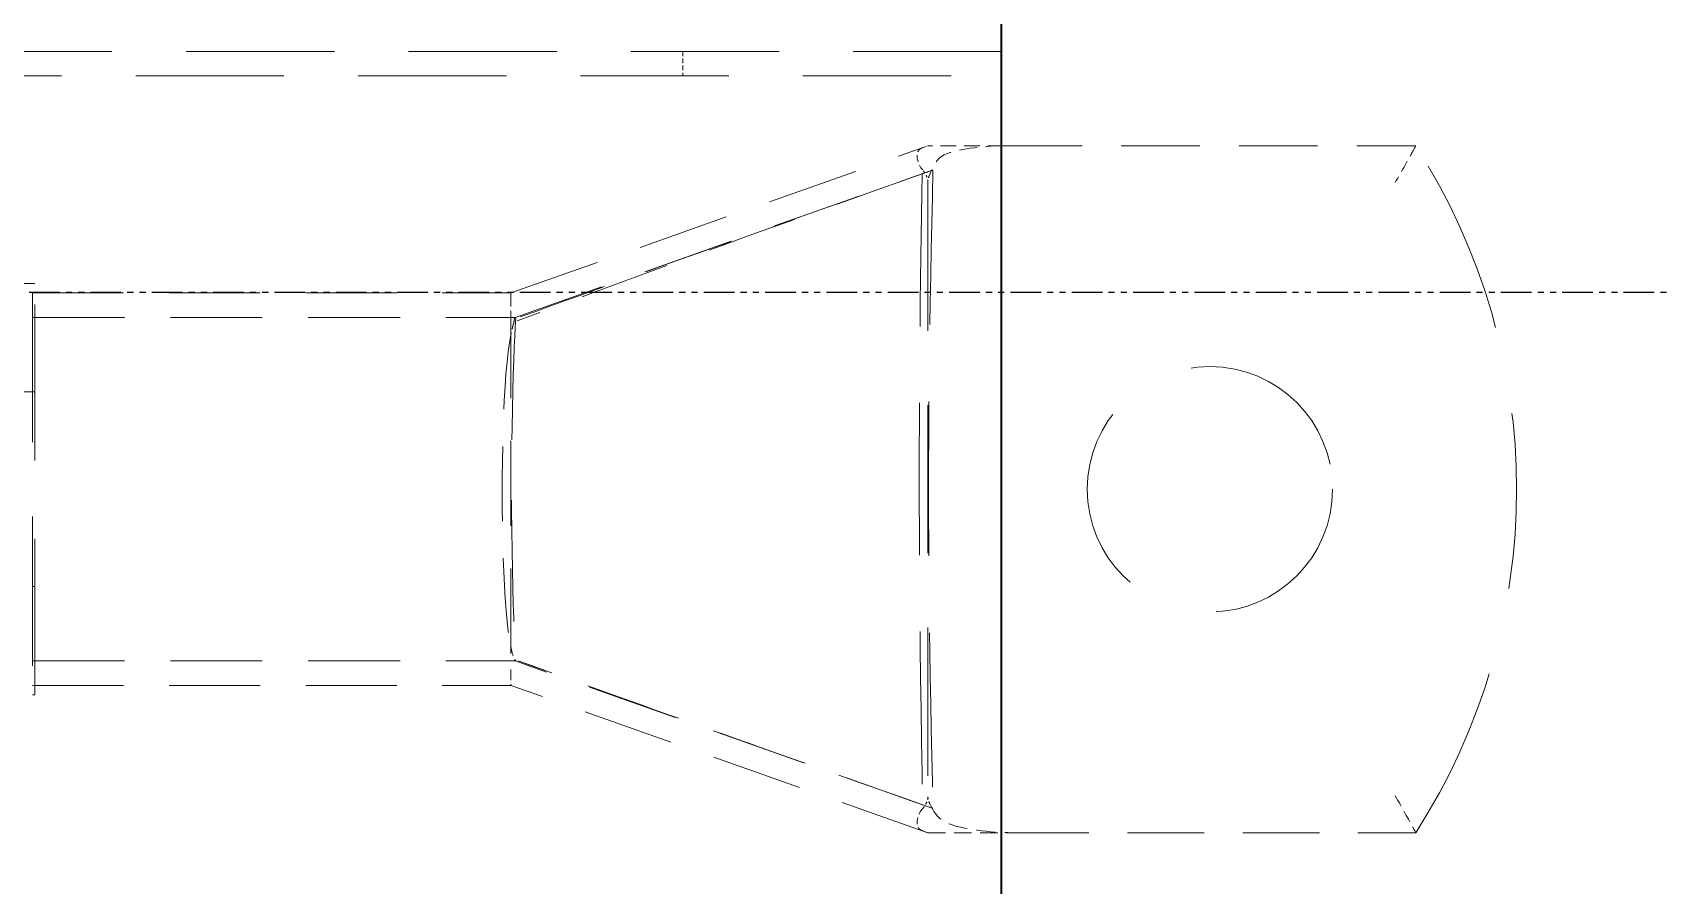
# Model space of a CAD drawing. Header units: millimetres. Extents: x -116965 to 323937, y 291661 to 566926.
# Drawn here: x -25188.8 to -25122.5, y 326476.3 to 326511.1 of the extents above; entities that cross this region are included whole.
import ezdxf

# ---------------------------------------------------------------- set-up
doc = ezdxf.new("R2010")
doc.units = ezdxf.units.MM
doc.linetypes.add('DASHED', pattern=[0.75, 0.5, -0.25])
doc.linetypes.add('PHANTOM', pattern=[2.5, 1.25, -0.25, 0.25, -0.25, 0.25, -0.25])
doc.layers.add('DEFAULT_3', color=7, linetype='PHANTOM')
doc.layers.add('Hidden Edges(Schneider)', color=7, linetype='DASHED', lineweight=18)
doc.layers.add('Sketch Geometry(Schneider)', color=7, linetype='Continuous', lineweight=35)

msp = doc.modelspace()

# ---------------------------------------------------------------- linework, layer by layer
at = {"layer": 'DEFAULT_3', "color": 3, "linetype": 'PHANTOM'}
msp.add_line((-24605.227101, 326500.485785), (-25775.997838, 326500.485785), dxfattribs=at)
at = {"layer": 'Hidden Edges(Schneider)', "ltscale": 13.152804}
msp.add_line((-25149.337048, 326406.814083), (-25149.335723, 326542.814083), dxfattribs=at)
at = {"layer": 'Hidden Edges(Schneider)', "ltscale": 12.088975}
for p, q in [((-25149.33604, 326510.314083), (-25211.83604, 326510.314692)), ((-25211.836049, 326509.314692), (-25149.336049, 326509.314083)), ((-25152.341184, 326504.96478), (-25152.341262, 326479.96478))]:
    msp.add_line(p, q, dxfattribs=at)
at = {"layer": 'Hidden Edges(Schneider)', "ltscale": 0.380655}
msp.add_line((-25162.33604, 326510.31421), (-25162.336049, 326509.31421), dxfattribs=at)
at = {"layer": 'Hidden Edges(Schneider)', "ltscale": 7.449037}
msp.add_line((-25169.341198, 326500.464833), (-25152.406633, 326506.441679), dxfattribs=at)
at = {"layer": 'Hidden Edges(Schneider)', "ltscale": 0.201338}
msp.add_line((-25152.550744, 326506.390781), (-25152.341178, 326506.46478), dxfattribs=at)
at = {"layer": 'Hidden Edges(Schneider)', "ltscale": 1.288667}
msp.add_line((-25149.253274, 326506.46477), (-25152.341178, 326506.46478), dxfattribs=at)
at = {"layer": 'Hidden Edges(Schneider)', "ltscale": 6.397583}
msp.add_line((-25149.253273, 326506.46477), (-25132.450654, 326506.464718), dxfattribs=at)
at = {"layer": 'Hidden Edges(Schneider)', "ltscale": 7.478323}
msp.add_line((-25169.171033, 326499.464435), (-25152.16989, 326505.46478), dxfattribs=at)
at = {"layer": 'Hidden Edges(Schneider)', "ltscale": 0.425662}
msp.add_line((-25152.16854, 326505.46478), (-25152.16989, 326505.46478), dxfattribs=at)
at = {"layer": 'Hidden Edges(Schneider)', "ltscale": 0.012168}
msp.add_line((-25152.168539, 326505.46478), (-25152.136319, 326505.464779), dxfattribs=at)
at = {"layer": 'Hidden Edges(Schneider)', "ltscale": 12.153163}
msp.add_line((-25188.841198, 326500.464894), (-25188.841248, 326484.464894), dxfattribs=at)
at = {"layer": 'Hidden Edges(Schneider)', "ltscale": 7.424625}
for p, q in [((-25188.841198, 326500.464894), (-25169.341198, 326500.464833)), ((-25188.841248, 326484.464894), (-25169.341248, 326484.464833))]:
    msp.add_line(p, q, dxfattribs=at)
at = {"layer": 'Hidden Edges(Schneider)', "ltscale": 0.037976}
for p, q in [((-25188.741197, 326500.846893), (-25188.841197, 326500.846894)), ((-25188.741211, 326496.433643), (-25188.841211, 326496.433644)), ((-25188.741235, 326488.496143), (-25188.841235, 326488.496144)), ((-25188.741249, 326484.082893), (-25188.841249, 326484.082894))]:
    msp.add_line(p, q, dxfattribs=at)
at = {"layer": 'Hidden Edges(Schneider)', "ltscale": 12.733477}
msp.add_line((-25188.741249, 326484.082893), (-25188.741197, 326500.846893), dxfattribs=at)
at = {"layer": 'Hidden Edges(Schneider)', "ltscale": 0.717562}
msp.add_line((-25169.341199, 326500.273171), (-25169.3412, 326499.651131), dxfattribs=at)
at = {"layer": 'Hidden Edges(Schneider)', "ltscale": 0.668005}
msp.add_line((-25169.341198, 326500.464833), (-25169.341199, 326500.273171), dxfattribs=at)
at = {"layer": 'Hidden Edges(Schneider)', "ltscale": 6.941694}
msp.add_line((-25169.3412, 326499.651131), (-25169.341246, 326485.12054), dxfattribs=at)
at = {"layer": 'Hidden Edges(Schneider)', "ltscale": 7.490276}
msp.add_line((-25188.841201, 326499.464894), (-25169.168777, 326499.464832), dxfattribs=at)
at = {"layer": 'Hidden Edges(Schneider)', "ltscale": 7.490227}
msp.add_line((-25188.841245, 326485.464894), (-25169.168949, 326485.464832), dxfattribs=at)
at = {"layer": 'Hidden Edges(Schneider)', "ltscale": 0.873685}
msp.add_line((-25169.341246, 326485.12054), (-25169.341248, 326484.523168), dxfattribs=at)
at = {"layer": 'Hidden Edges(Schneider)', "ltscale": 7.405894}
msp.add_line((-25152.169971, 326479.46478), (-25169.170937, 326485.46518), dxfattribs=at)
at = {"layer": 'Hidden Edges(Schneider)', "ltscale": 0.367974}
msp.add_line((-25169.341248, 326484.523168), (-25169.341248, 326484.464833), dxfattribs=at)
at = {"layer": 'Hidden Edges(Schneider)', "ltscale": 7.405465}
msp.add_line((-25152.341266, 326478.46478), (-25169.341248, 326484.464833), dxfattribs=at)
at = {"layer": 'Hidden Edges(Schneider)', "ltscale": 0.154332}
msp.add_line((-25152.169754, 326479.464779), (-25152.552203, 326479.59983), dxfattribs=at)
at = {"layer": 'Hidden Edges(Schneider)', "ltscale": 0.240019}
msp.add_line((-25152.16997, 326479.464779), (-25152.169754, 326479.464779), dxfattribs=at)
at = {"layer": 'Hidden Edges(Schneider)', "ltscale": 0.012599}
msp.add_line((-25152.169752, 326479.46478), (-25152.1364, 326479.464779), dxfattribs=at)
at = {"layer": 'Hidden Edges(Schneider)', "ltscale": 0.201444}
msp.add_line((-25152.341265, 326478.464781), (-25152.550816, 326478.538884), dxfattribs=at)
at = {"layer": 'Hidden Edges(Schneider)', "ltscale": 1.424246}
msp.add_line((-25152.341265, 326478.464781), (-25148.905916, 326478.46477), dxfattribs=at)
at = {"layer": 'Hidden Edges(Schneider)', "ltscale": 6.265292}
msp.add_line((-25148.905915, 326478.464769), (-25132.450741, 326478.464718), dxfattribs=at)
at = {"layer": 'Hidden Edges(Schneider)', "ltscale": 13.320793, "flags": 128}
msp.add_lwpolyline([(-25188.841211, 326500.846899), (-25189.656183, 326500.845221), (-25190.464059, 326500.840224), (-25191.264917, 326500.831984), (-25192.058831, 326500.820654), (-25192.845956, 326500.806235), (-25193.626367, 326500.788916), (-25194.400178, 326500.768736), (-25195.167428, 326500.745772), (-25196.682817, 326500.691984), (-25198.173295, 326500.628279), (-25199.639627, 326500.55538), (-25201.08265, 326500.474051), (-25202.503091, 326500.385092), (-25203.90175, 326500.289267), (-25205.279466, 326500.1873), (-25206.636926, 326500.079993), (-25207.975045, 326499.968069), (-25209.294435, 326499.85237), (-25210.596009, 326499.733656), (-25211.880647, 326499.612616), (-25213.149186, 326499.489973), (-25214.402581, 326499.366492), (-25215.641671, 326499.242819), (-25216.86741, 326499.119719), (-25218.080636, 326498.997916), (-25219.282266, 326498.878134), (-25220.473214, 326498.761061), (-25221.653863, 326498.647574), (-25223.987275, 326498.434256), (-25226.293679, 326498.242415), (-25228.58513, 326498.075865), (-25230.873872, 326497.93846), (-25233.172036, 326497.834051), (-25235.491754, 326497.766493), (-25237.84237, 326497.735899), (-25240.224725, 326497.739218), (-25242.638208, 326497.775114), (-25245.082132, 326497.842291), (-25247.555848, 326497.939451), (-25250.058748, 326498.065298), (-25252.590142, 326498.218458), (-25255.149385, 326498.397597), (-25257.735902, 326498.601187), (-25260.349008, 326498.827818), (-25262.988168, 326499.076002), (-25265.652658, 326499.344328), (-25268.341981, 326499.631308), (-25271.055413, 326499.935492), (-25273.792497, 326500.255278), (-25276.55264, 326500.589178), (-25279.33529, 326500.935667), (-25282.139875, 326501.293181), (-25284.965841, 326501.660231), (-25287.812673, 326502.035216), (-25290.679818, 326502.416609), (-25293.5668, 326502.802809), (-25296.473123, 326503.192251), (-25299.398271, 326503.583334), (-25302.341768, 326503.974493), (-25305.303098, 326504.364165), (-25308.281804, 326504.750746), (-25311.27741, 326505.132597), (-25314.289457, 326505.508154), (-25317.317506, 326505.875738), (-25320.361081, 326506.233824), (-25323.419744, 326506.580733), (-25326.493036, 326506.914862), (-25329.580518, 326507.234572), (-25332.681772, 326507.53826), (-25335.796357, 326507.824248), (-25338.923837, 326508.090857), (-25342.063791, 326508.336523), (-25345.21578, 326508.559569), (-25348.379384, 326508.758314), (-25351.554185, 326508.931082), (-25354.739724, 326509.076231), (-25357.935582, 326509.192045), (-25361.14134, 326509.276846), (-25364.356538, 326509.328955), (-25367.580777, 326509.346731)], dxfattribs=at)
at = {"layer": 'Hidden Edges(Schneider)', "ltscale": 0.557454, "flags": 128}
msp.add_lwpolyline([(-25152.550744, 326506.390781), (-25152.589306, 326506.375421), (-25152.624291, 326506.357797), (-25152.655755, 326506.337782), (-25152.683746, 326506.315249), (-25152.70831, 326506.290073), (-25152.729401, 326506.26228), (-25152.746972, 326506.232022), (-25152.761101, 326506.199353), (-25152.771854, 326506.164323), (-25152.779305, 326506.126987), (-25152.783515, 326506.087442), (-25152.784514, 326506.045983), (-25152.782321, 326506.002802), (-25152.776954, 326505.958074), (-25152.768433, 326505.911973), (-25152.756777, 326505.864676), (-25152.742014, 326505.816434), (-25152.724169, 326505.767647), (-25152.703229, 326505.718548), (-25152.679184, 326505.669363), (-25152.652103, 326505.620474), (-25152.622064, 326505.572271), (-25152.58906, 326505.524956), (-25152.553085, 326505.47873)], dxfattribs=at)
at = {"layer": 'Hidden Edges(Schneider)', "ltscale": 1.451882, "flags": 128}
msp.add_lwpolyline([(-25149.253274, 326506.46477), (-25149.429756, 326506.462853), (-25149.603451, 326506.457481), (-25149.777084, 326506.448972), (-25149.950393, 326506.437495), (-25150.12221, 326506.423224), (-25150.291363, 326506.406334), (-25150.456682, 326506.386999), (-25150.616997, 326506.365393), (-25150.771138, 326506.34169), (-25150.917932, 326506.316064), (-25151.05621, 326506.28869), (-25151.185943, 326506.259463), (-25151.313338, 326506.22639), (-25151.437594, 326506.188461), (-25151.55807, 326506.144074), (-25151.67294, 326506.091346), (-25151.779518, 326506.028376), (-25151.875162, 326505.953869), (-25151.958313, 326505.868166), (-25152.031716, 326505.769848), (-25152.097217, 326505.660173), (-25152.157859, 326505.53975), (-25152.216889, 326505.408927), (-25152.277548, 326505.268053)], dxfattribs=at)
at = {"layer": 'Hidden Edges(Schneider)', "ltscale": 0.963137, "flags": 128}
for points in [[(-25132.450655, 326506.464718), (-25132.452663, 326506.461038), (-25132.458647, 326506.450085), (-25132.468532, 326506.431995), (-25132.482256, 326506.406901), (-25132.499741, 326506.374939), (-25132.520794, 326506.336503), (-25132.545165, 326506.292043), (-25132.572707, 326506.241865), (-25132.603258, 326506.18628), (-25132.636661, 326506.125595), (-25132.672672, 326506.060279), (-25132.710981, 326505.990914), (-25132.751417, 326505.91783), (-25132.793813, 326505.84135), (-25132.837997, 326505.761803), (-25132.883802, 326505.679514), (-25132.93101, 326505.594889), (-25132.979409, 326505.508329), (-25133.028838, 326505.420123), (-25133.079145, 326505.330563), (-25133.130157, 326505.23996), (-25133.181718, 326505.148609), (-25133.233679, 326505.056775), (-25133.285893, 326504.964721)], [(-25133.285971, 326479.96472), (-25133.233757, 326479.872666), (-25133.181796, 326479.780832), (-25133.130236, 326479.68948), (-25133.079225, 326479.598878), (-25133.028919, 326479.509316), (-25132.97949, 326479.42111), (-25132.931091, 326479.33455), (-25132.883885, 326479.249926), (-25132.83808, 326479.167635), (-25132.793896, 326479.088089), (-25132.751501, 326479.011609), (-25132.711065, 326478.938524), (-25132.672757, 326478.869159), (-25132.636746, 326478.803844), (-25132.603344, 326478.743156), (-25132.572793, 326478.687571), (-25132.545251, 326478.637394), (-25132.52088, 326478.592933), (-25132.499828, 326478.554498), (-25132.482342, 326478.522535), (-25132.468619, 326478.497442), (-25132.458734, 326478.479351), (-25132.45275, 326478.468398), (-25132.450742, 326478.464719)]]:
    msp.add_lwpolyline(points, dxfattribs=at)
at = {"layer": 'Hidden Edges(Schneider)', "ltscale": 13.306893, "flags": 128}
msp.add_lwpolyline([(-25188.841211, 326496.433638), (-25189.637948, 326496.431998), (-25190.427705, 326496.427115), (-25191.210672, 326496.419066), (-25191.986924, 326496.407965), (-25192.756616, 326496.393927), (-25193.519784, 326496.376951), (-25195.027162, 326496.334761), (-25196.510011, 326496.282118), (-25197.969209, 326496.219748), (-25199.405671, 326496.148337), (-25200.820276, 326496.068609), (-25202.214013, 326495.981329), (-25203.587724, 326495.887221), (-25204.942323, 326495.78697), (-25206.278764, 326495.681303), (-25207.597924, 326495.570982), (-25208.90072, 326495.456694), (-25210.188104, 326495.339201), (-25211.460992, 326495.219191), (-25212.720376, 326495.097388), (-25213.967096, 326494.974516), (-25215.20218, 326494.851301), (-25216.426545, 326494.728392), (-25217.641221, 326494.60655), (-25218.8472, 326494.486387), (-25221.236993, 326494.253958), (-25223.604013, 326494.036597), (-25225.957528, 326493.84178), (-25228.30639, 326493.673895), (-25230.658723, 326493.535536), (-25233.022615, 326493.429182), (-25235.40619, 326493.357428), (-25237.817498, 326493.322867), (-25240.261117, 326493.326033), (-25242.732202, 326493.362768), (-25245.229989, 326493.431471), (-25247.753869, 326493.530653), (-25250.303384, 326493.658865), (-25252.877961, 326493.814619), (-25255.477105, 326493.996466), (-25258.100206, 326494.202955), (-25260.746804, 326494.432486), (-25263.416368, 326494.683569), (-25266.1084, 326494.95468), (-25268.822366, 326495.244292), (-25271.557733, 326495.550879), (-25274.314042, 326495.872916), (-25277.09076, 326496.208838), (-25279.88741, 326496.557081), (-25282.703534, 326496.916083), (-25285.538617, 326497.284315), (-25288.392183, 326497.660177), (-25291.263753, 326498.042143), (-25294.152833, 326498.42861), (-25297.059003, 326498.818053), (-25299.981786, 326499.20883), (-25302.920705, 326499.599379), (-25305.875322, 326499.988173), (-25308.845178, 326500.373572), (-25311.829797, 326500.75405), (-25314.828759, 326501.127966), (-25317.841626, 326501.493719), (-25320.86794, 326501.849783), (-25323.907262, 326502.194479), (-25326.959172, 326502.526282), (-25330.023195, 326502.843588), (-25333.098928, 326503.144758), (-25336.185933, 326503.42819), (-25339.283773, 326503.69232), (-25342.392007, 326503.935507), (-25345.510217, 326504.156149), (-25348.637983, 326504.352606), (-25351.774846, 326504.523314), (-25354.920408, 326504.666632), (-25358.074208, 326504.780958), (-25361.23583, 326504.864577), (-25364.404832, 326504.915961), (-25367.580777, 326504.93347)], dxfattribs=at)
at = {"layer": 'Hidden Edges(Schneider)', "ltscale": 7.371637, "flags": 128}
msp.add_lwpolyline([(-25152.571561, 326505.321839), (-25153.530093, 326504.981251), (-25154.443099, 326504.656447), (-25155.31359, 326504.346344), (-25156.144575, 326504.049864), (-25156.939056, 326503.765931), (-25157.700036, 326503.49347), (-25158.430516, 326503.23141), (-25159.133487, 326502.97868), (-25159.811946, 326502.734211), (-25160.468885, 326502.496934), (-25161.107294, 326502.26578), (-25161.730166, 326502.039678), (-25162.340501, 326501.817556), (-25162.941298, 326501.598339), (-25163.535569, 326501.380953), (-25164.126325, 326501.164319), (-25164.716591, 326500.947361), (-25165.309386, 326500.728999), (-25165.907736, 326500.508155), (-25166.51466, 326500.28375), (-25167.133171, 326500.054704), (-25167.766266, 326499.819937), (-25168.416944, 326499.578361), (-25169.088175, 326499.328889)], dxfattribs=at)
at = {"layer": 'Hidden Edges(Schneider)', "ltscale": 7.309569, "flags": 128}
msp.add_lwpolyline([(-25168.961252, 326499.488234), (-25168.328734, 326499.715986), (-25167.711858, 326499.93791), (-25167.10765, 326500.155084), (-25166.513115, 326500.368586), (-25165.925255, 326500.579494), (-25165.341069, 326500.788885), (-25164.757551, 326500.997834), (-25164.171691, 326501.207413), (-25163.580482, 326501.418694), (-25162.980909, 326501.632746), (-25162.369963, 326501.850637), (-25161.744633, 326502.07343), (-25161.101913, 326502.302185), (-25160.438803, 326502.537964), (-25159.744623, 326502.78455), (-25159.00635, 326503.046551), (-25158.229154, 326503.322114), (-25157.418645, 326503.609247), (-25156.580436, 326503.905967), (-25155.720137, 326504.210304), (-25154.843349, 326504.520299), (-25153.955659, 326504.834003), (-25153.062632, 326505.149474), (-25152.169813, 326505.46478)], dxfattribs=at)
at = {"layer": 'Hidden Edges(Schneider)', "ltscale": 12.438948, "flags": 128}
msp.add_lwpolyline([(-25152.571561, 326505.321839), (-25152.586508, 326504.505268), (-25152.600944, 326503.667862), (-25152.614751, 326502.809397), (-25152.62781, 326501.929648), (-25152.640005, 326501.028391), (-25152.651214, 326500.105403), (-25152.661321, 326499.160457), (-25152.670207, 326498.193331), (-25152.677754, 326497.203801), (-25152.683839, 326496.191641), (-25152.688351, 326495.156627), (-25152.691165, 326494.098537), (-25152.692165, 326493.017144), (-25152.691234, 326491.912225), (-25152.68825, 326490.783556), (-25152.683097, 326489.630912), (-25152.675655, 326488.45407), (-25152.665807, 326487.252804), (-25152.653432, 326486.02689), (-25152.638415, 326484.776105), (-25152.620633, 326483.500225), (-25152.600055, 326482.202422), (-25152.577071, 326480.897438), (-25152.552203, 326479.59983)], dxfattribs=at)
at = {"layer": 'Hidden Edges(Schneider)', "ltscale": 0.162718, "flags": 128}
msp.add_lwpolyline([(-25152.571561, 326505.321839), (-25152.554843, 326505.327756), (-25152.538118, 326505.333677), (-25152.521386, 326505.3396), (-25152.504649, 326505.345527), (-25152.487905, 326505.351458), (-25152.471153, 326505.357391), (-25152.454397, 326505.363328), (-25152.437634, 326505.369268), (-25152.420864, 326505.375212), (-25152.404088, 326505.381159), (-25152.387304, 326505.387109), (-25152.370517, 326505.393063), (-25152.35372, 326505.39902), (-25152.336919, 326505.404981), (-25152.32011, 326505.410945), (-25152.303295, 326505.416912), (-25152.286474, 326505.422883), (-25152.269644, 326505.428858), (-25152.252809, 326505.434836), (-25152.23597, 326505.440817), (-25152.219121, 326505.446803), (-25152.202267, 326505.452791), (-25152.185406, 326505.458784), (-25152.16854, 326505.46478)], dxfattribs=at)
at = {"layer": 'Hidden Edges(Schneider)', "ltscale": 0.21928, "flags": 128}
msp.add_lwpolyline([(-25152.341183, 326504.96478), (-25152.341641, 326504.988263), (-25152.343002, 326505.011688), (-25152.345255, 326505.03505), (-25152.348385, 326505.058345), (-25152.352379, 326505.081567), (-25152.357197, 326505.104616), (-25152.362802, 326505.127416), (-25152.369156, 326505.14996), (-25152.376228, 326505.172244), (-25152.383988, 326505.19426), (-25152.392404, 326505.216003), (-25152.40144, 326505.237466), (-25152.41107, 326505.258645), (-25152.421257, 326505.279533), (-25152.431972, 326505.300124), (-25152.44318, 326505.320411), (-25152.454912, 326505.340489), (-25152.467231, 326505.36049), (-25152.480132, 326505.380412), (-25152.493605, 326505.400251), (-25152.507645, 326505.420006), (-25152.522244, 326505.439672), (-25152.537393, 326505.459248), (-25152.553085, 326505.47873)], dxfattribs=at)
at = {"layer": 'Hidden Edges(Schneider)', "ltscale": 0.119471, "flags": 128}
msp.add_lwpolyline([(-25152.341183, 326504.96478), (-25152.341066, 326504.978047), (-25152.340716, 326504.991272), (-25152.340129, 326505.004455), (-25152.339314, 326505.017594), (-25152.338267, 326505.03069), (-25152.336991, 326505.043741), (-25152.335487, 326505.056749), (-25152.333758, 326505.069712), (-25152.331803, 326505.082629), (-25152.329624, 326505.095501), (-25152.327226, 326505.108326), (-25152.324603, 326505.121106), (-25152.321763, 326505.133838), (-25152.318707, 326505.14652), (-25152.315443, 326505.159116), (-25152.311978, 326505.171613), (-25152.308319, 326505.184011), (-25152.304468, 326505.196311), (-25152.300429, 326505.208513), (-25152.296207, 326505.220617), (-25152.291803, 326505.232623), (-25152.287223, 326505.244531), (-25152.282469, 326505.256341), (-25152.277548, 326505.268053)], dxfattribs=at)
at = {"layer": 'Hidden Edges(Schneider)', "ltscale": 12.573951, "flags": 128}
msp.add_lwpolyline([(-25152.136318, 326505.464779), (-25152.159229, 326504.385628), (-25152.181634, 326503.313514), (-25152.203242, 326502.243745), (-25152.223755, 326501.171624), (-25152.242879, 326500.092458), (-25152.260318, 326499.001552), (-25152.275778, 326497.894211), (-25152.288811, 326496.778934), (-25152.298952, 326495.679826), (-25152.306184, 326494.593422), (-25152.310501, 326493.515259), (-25152.311899, 326492.440878), (-25152.310374, 326491.365816), (-25152.305921, 326490.285613), (-25152.298538, 326489.195809), (-25152.288218, 326488.091943), (-25152.275073, 326486.977817), (-25152.259653, 326485.880616), (-25152.242288, 326484.798928), (-25152.223263, 326483.728228), (-25152.202874, 326482.66399), (-25152.181406, 326481.601684), (-25152.159152, 326480.53679), (-25152.136399, 326479.464779)], dxfattribs=at)
at = {"layer": 'Hidden Edges(Schneider)', "ltscale": 0.604199, "flags": 128}
msp.add_lwpolyline([(-25169.213776, 326499.282181), (-25169.218722, 326499.266916), (-25169.223712, 326499.251051), (-25169.228743, 326499.234587), (-25169.233815, 326499.217525), (-25169.238926, 326499.199867), (-25169.244075, 326499.181614), (-25169.24926, 326499.162767), (-25169.254479, 326499.143328), (-25169.259733, 326499.123297), (-25169.265016, 326499.102678), (-25169.270329, 326499.081469), (-25169.275671, 326499.059674), (-25169.281038, 326499.037293), (-25169.286429, 326499.014329), (-25169.291842, 326498.990781), (-25169.297276, 326498.966652), (-25169.302726, 326498.941942), (-25169.308193, 326498.916654), (-25169.313673, 326498.890788), (-25169.319165, 326498.864346), (-25169.324666, 326498.837329), (-25169.330175, 326498.809739), (-25169.335688, 326498.781577), (-25169.341203, 326498.752844)], dxfattribs=at)
at = {"layer": 'Hidden Edges(Schneider)', "ltscale": 9.881584, "flags": 128}
msp.add_lwpolyline([(-25169.1447, 326499.422143), (-25169.153828, 326499.277032), (-25169.167025, 326499.031512), (-25169.183462, 326498.688124), (-25169.202137, 326498.252965), (-25169.221986, 326497.733083), (-25169.241996, 326497.134231), (-25169.26103, 326496.466036), (-25169.278069, 326495.740254), (-25169.29232, 326494.965051), (-25169.302982, 326494.151555), (-25169.30956, 326493.315321), (-25169.311829, 326492.465981), (-25169.30959, 326491.614588), (-25169.302975, 326490.778084), (-25169.292353, 326489.966599), (-25169.278127, 326489.18996), (-25169.26105, 326488.463508), (-25169.24205, 326487.79673), (-25169.222044, 326487.197342), (-25169.202177, 326486.676644), (-25169.183537, 326486.242174), (-25169.167098, 326485.898841), (-25169.153866, 326485.652571), (-25169.144741, 326485.507482)], dxfattribs=at)
at = {"layer": 'Hidden Edges(Schneider)', "ltscale": 0.583476, "flags": 128}
msp.add_lwpolyline([(-25169.213776, 326499.282181), (-25169.212145, 326499.29637), (-25169.2105, 326499.309995), (-25169.208839, 326499.323056), (-25169.207164, 326499.335551), (-25169.205474, 326499.347478), (-25169.203769, 326499.358835), (-25169.20205, 326499.369624), (-25169.200317, 326499.37984), (-25169.198569, 326499.389484), (-25169.196807, 326499.398554), (-25169.195032, 326499.407046), (-25169.193244, 326499.414955), (-25169.191444, 326499.422282), (-25169.189633, 326499.429025), (-25169.187809, 326499.435187), (-25169.185975, 326499.440766), (-25169.184129, 326499.445764), (-25169.182272, 326499.45018), (-25169.180404, 326499.454015), (-25169.178525, 326499.457268), (-25169.176637, 326499.459942), (-25169.174738, 326499.462034), (-25169.172829, 326499.463545), (-25169.170911, 326499.464477)], dxfattribs=at)
at = {"layer": 'Hidden Edges(Schneider)', "ltscale": 0.321406, "flags": 128}
msp.add_lwpolyline([(-25169.170911, 326499.464477), (-25169.169848, 326499.464743), (-25169.168781, 326499.464832), (-25169.167713, 326499.464744), (-25169.16664, 326499.46448), (-25169.165566, 326499.464039), (-25169.16449, 326499.463422), (-25169.163409, 326499.462627), (-25169.162327, 326499.461656), (-25169.161242, 326499.460509), (-25169.160155, 326499.459185), (-25169.159066, 326499.457685), (-25169.157972, 326499.456008), (-25169.156878, 326499.454155), (-25169.155781, 326499.452126), (-25169.154683, 326499.44992), (-25169.153582, 326499.447538), (-25169.152478, 326499.44498), (-25169.151373, 326499.442246), (-25169.150266, 326499.439336), (-25169.149157, 326499.436249), (-25169.148045, 326499.432986), (-25169.146931, 326499.429548), (-25169.145817, 326499.425933), (-25169.1447, 326499.422143)], dxfattribs=at)
at = {"layer": 'Hidden Edges(Schneider)', "ltscale": 6.079625, "flags": 128}
msp.add_lwpolyline([(-25169.341203, 326498.752844), (-25169.396236, 326498.432974), (-25169.448857, 326498.059293), (-25169.497329, 326497.634897), (-25169.540544, 326497.163868), (-25169.578067, 326496.650054), (-25169.609756, 326496.099751), (-25169.63587, 326495.517067), (-25169.656727, 326494.905888), (-25169.672591, 326494.271299), (-25169.683638, 326493.621925), (-25169.690096, 326492.962675), (-25169.692094, 326492.298045), (-25169.689649, 326491.633475), (-25169.682738, 326490.978081), (-25169.671268, 326490.336877), (-25169.655036, 326489.714233), (-25169.633763, 326489.114996), (-25169.607285, 326488.54729), (-25169.575374, 326488.01561), (-25169.537834, 326487.523499), (-25169.494741, 326487.075271), (-25169.446806, 326486.676649), (-25169.395094, 326486.330296), (-25169.341242, 326486.038576)], dxfattribs=at)
at = {"layer": 'Hidden Edges(Schneider)', "ltscale": 0.741282, "flags": 128}
msp.add_lwpolyline([(-25169.341242, 326486.038576), (-25169.334636, 326486.006898), (-25169.328037, 326485.976085), (-25169.321446, 326485.946139), (-25169.31487, 326485.917064), (-25169.308312, 326485.888871), (-25169.30178, 326485.861565), (-25169.295276, 326485.83515), (-25169.288803, 326485.809628), (-25169.282366, 326485.785001), (-25169.275968, 326485.761269), (-25169.269612, 326485.738438), (-25169.263301, 326485.716506), (-25169.257039, 326485.695475), (-25169.250827, 326485.67535), (-25169.24467, 326485.656129), (-25169.23857, 326485.637816), (-25169.232528, 326485.620414), (-25169.226548, 326485.603922), (-25169.220633, 326485.588344), (-25169.214782, 326485.573681), (-25169.209, 326485.559934), (-25169.203288, 326485.547107), (-25169.197646, 326485.535203), (-25169.192079, 326485.524219)], dxfattribs=at)
at = {"layer": 'Hidden Edges(Schneider)', "ltscale": 0.641942, "flags": 128}
msp.add_lwpolyline([(-25169.144741, 326485.507482), (-25169.14709, 326485.500098), (-25169.149411, 326485.493417), (-25169.151701, 326485.487436), (-25169.153962, 326485.482155), (-25169.156191, 326485.477572), (-25169.158389, 326485.473696), (-25169.160555, 326485.470517), (-25169.162689, 326485.468043), (-25169.164789, 326485.466269), (-25169.166858, 326485.465198), (-25169.168891, 326485.464831), (-25169.170892, 326485.46517), (-25169.172857, 326485.466209), (-25169.174789, 326485.467954), (-25169.176684, 326485.470403), (-25169.178544, 326485.47356), (-25169.180368, 326485.477417), (-25169.182155, 326485.481983), (-25169.183903, 326485.487257), (-25169.185615, 326485.493234), (-25169.187289, 326485.499919), (-25169.188924, 326485.50731), (-25169.190521, 326485.515412), (-25169.192079, 326485.524219)], dxfattribs=at)
at = {"layer": 'Hidden Edges(Schneider)', "ltscale": 7.245295, "flags": 128}
msp.add_lwpolyline([(-25152.552203, 326479.59983), (-25153.501522, 326479.935186), (-25154.400674, 326480.252886), (-25155.253406, 326480.554266), (-25156.063473, 326480.840664), (-25156.834615, 326481.113411), (-25157.570572, 326481.373837), (-25158.275072, 326481.623273), (-25158.951834, 326481.863046), (-25159.604578, 326482.094478), (-25160.237012, 326482.318896), (-25160.852848, 326482.537626), (-25161.455799, 326482.751992), (-25162.049575, 326482.963324), (-25162.637905, 326483.172955), (-25163.224524, 326483.382224), (-25163.813179, 326483.592478), (-25164.407635, 326483.805058), (-25165.011658, 326484.02132), (-25165.629023, 326484.242615), (-25166.263499, 326484.4703), (-25166.918847, 326484.705726), (-25167.598818, 326484.950257), (-25168.307152, 326485.205257), (-25169.047565, 326485.4721)], dxfattribs=at)
at = {"layer": 'Hidden Edges(Schneider)', "ltscale": 7.309675, "flags": 128}
msp.add_lwpolyline([(-25152.169658, 326479.464779), (-25153.069554, 326479.783049), (-25153.97777, 326480.104343), (-25154.884976, 326480.425381), (-25155.781798, 326480.742869), (-25156.658841, 326481.053493), (-25157.506683, 326481.353936), (-25158.315892, 326481.640857), (-25159.077033, 326481.910906), (-25159.780688, 326482.160728), (-25160.418491, 326482.387323), (-25161.031214, 326482.605156), (-25161.644209, 326482.823242), (-25162.257719, 326483.041678), (-25162.871989, 326483.26056), (-25163.487261, 326483.479986), (-25164.103782, 326483.700051), (-25164.721698, 326483.920814), (-25165.335625, 326484.140359), (-25165.943721, 326484.358025), (-25166.54783, 326484.574475), (-25167.149798, 326484.790372), (-25167.75147, 326485.006381), (-25168.354693, 326485.223177), (-25168.961296, 326485.44143)], dxfattribs=at)
at = {"layer": 'Hidden Edges(Schneider)', "ltscale": 0.219248, "flags": 128}
msp.add_lwpolyline([(-25152.553116, 326479.450895), (-25152.538399, 326479.469143), (-25152.524015, 326479.487664), (-25152.509986, 326479.506453), (-25152.496339, 326479.525508), (-25152.483095, 326479.544827), (-25152.470277, 326479.564406), (-25152.457889, 326479.584276), (-25152.445935, 326479.604472), (-25152.43445, 326479.62499), (-25152.423468, 326479.645823), (-25152.413021, 326479.666961), (-25152.403143, 326479.688405), (-25152.393869, 326479.710144), (-25152.385228, 326479.732173), (-25152.37726, 326479.754487), (-25152.369993, 326479.77708), (-25152.363465, 326479.799944), (-25152.357705, 326479.823075), (-25152.352753, 326479.846447), (-25152.348662, 326479.869934), (-25152.34545, 326479.893516), (-25152.343135, 326479.917189), (-25152.341733, 326479.940945), (-25152.341261, 326479.964779)], dxfattribs=at)
at = {"layer": 'Hidden Edges(Schneider)', "ltscale": 0.127761, "flags": 128}
msp.add_lwpolyline([(-25152.262641, 326479.643851), (-25152.26888, 326479.656535), (-25152.274886, 326479.669302), (-25152.280653, 326479.682153), (-25152.28618, 326479.695085), (-25152.291463, 326479.708098), (-25152.296501, 326479.721189), (-25152.301286, 326479.73436), (-25152.305818, 326479.747608), (-25152.310093, 326479.760934), (-25152.314108, 326479.774335), (-25152.317858, 326479.787813), (-25152.321341, 326479.801362), (-25152.324553, 326479.814986), (-25152.327483, 326479.82863), (-25152.330125, 326479.842273), (-25152.332483, 326479.85591), (-25152.334554, 326479.869543), (-25152.336345, 326479.883171), (-25152.337856, 326479.896792), (-25152.339087, 326479.910406), (-25152.340043, 326479.924012), (-25152.340722, 326479.937611), (-25152.341127, 326479.951201), (-25152.341263, 326479.964779)], dxfattribs=at)
at = {"layer": 'Hidden Edges(Schneider)', "ltscale": 0.557305, "flags": 128}
msp.add_lwpolyline([(-25152.553116, 326479.450895), (-25152.589084, 326479.404678), (-25152.622029, 326479.357459), (-25152.651963, 326479.309449), (-25152.678895, 326479.260861), (-25152.702839, 326479.211905), (-25152.723808, 326479.16279), (-25152.741721, 326479.113991), (-25152.75651, 326479.065885), (-25152.768174, 326479.018674), (-25152.776704, 326478.972559), (-25152.782102, 326478.927739), (-25152.78436, 326478.88442), (-25152.783459, 326478.842945), (-25152.779347, 326478.803503), (-25152.771963, 326478.766188), (-25152.761253, 326478.731091), (-25152.74716, 326478.698306), (-25152.729625, 326478.667926), (-25152.708632, 326478.640108), (-25152.684118, 326478.614847), (-25152.656011, 326478.592112), (-25152.624411, 326478.571946), (-25152.589356, 326478.554258), (-25152.550816, 326478.538884)], dxfattribs=at)
at = {"layer": 'Hidden Edges(Schneider)', "ltscale": 1.542966, "flags": 128}
msp.add_lwpolyline([(-25152.262641, 326479.643851), (-25152.207011, 326479.535056), (-25152.151319, 326479.432233), (-25152.093901, 326479.335599), (-25152.032866, 326479.245016), (-25151.960502, 326479.153728), (-25151.869517, 326479.061539), (-25151.754296, 326478.971716), (-25151.616791, 326478.891126), (-25151.469077, 326478.825131), (-25151.314574, 326478.770461), (-25151.155683, 326478.724279), (-25150.993141, 326478.684334), (-25150.828916, 326478.649467), (-25150.662598, 326478.61847), (-25150.492076, 326478.590407), (-25150.318691, 326478.565237), (-25150.143783, 326478.54292), (-25149.968698, 326478.52342), (-25149.794736, 326478.506692), (-25149.6192, 326478.492472), (-25149.440927, 326478.480844), (-25149.261539, 326478.472131), (-25149.082663, 326478.466666), (-25148.905916, 326478.46477)], dxfattribs=at)
at = {"layer": 'Hidden Edges(Schneider)', "ltscale": 15.191454}
msp.add_circle((-25140.841223, 326492.464744), 5, dxfattribs=at)
at = {"layer": 'Hidden Edges(Schneider)', "ltscale": 14.30446}
msp.add_arc((-25154.243289, 326492.464786), 25.902066, 327.28231415, 32.71732953, dxfattribs=at)
at = {"layer": 'Sketch Geometry(Schneider)'}
msp.add_line((-25149.335708, 326404.814887), (-25149.335708, 326544.814008), dxfattribs=at)

doc.saveas('drawing.dxf')
